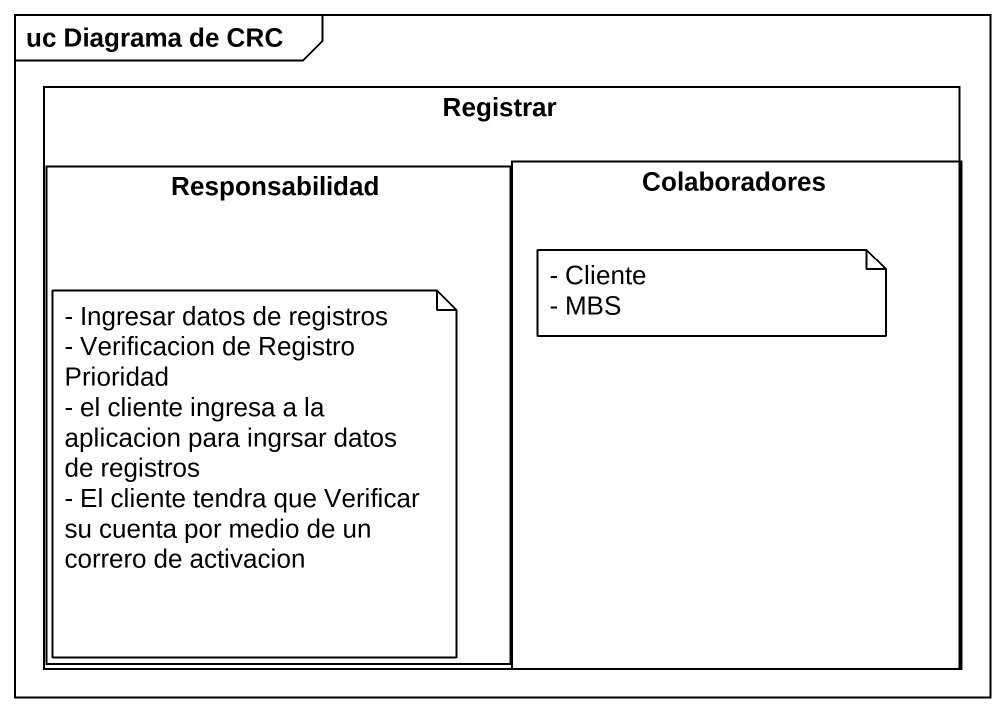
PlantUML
@startuml
mainframe uc Diagrama de CRC
rectangle Registrar {
  rectangle Responsabilidad
  rectangle Colaboradores
}
note as N1
  - Ingresar datos de registros
  - Verificacion de Registro
  Prioridad
  - el cliente ingresa a la aplicacion para ingrsar datos de registros
  - El cliente tendra que Verificar su cuenta por medio de un correro de activacion
end note
note as N2
  - Cliente
  - MBS
end note
@enduml
